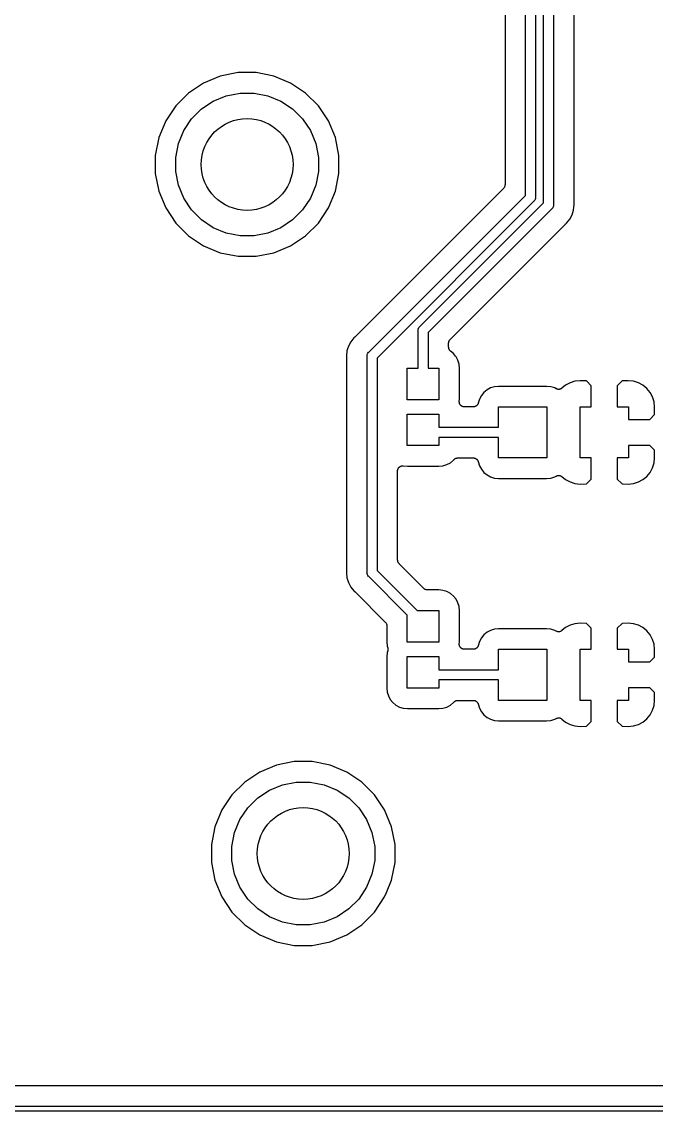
# Model space of a CAD drawing. Extents: x 4.8 to 7.88, y -6.14 to -3.94.
# Drawn here: x 5.291 to 5.78, y -6.144 to -5.303 of the extents above; entities that cross this region are included whole.
import ezdxf

# ---------------------------------------------------------------- set-up
doc = ezdxf.new("R2010")
doc.units = 0
doc.header["$MEASUREMENT"] = 0
doc.layers.add('BLACK', color=7, linetype='CONTINUOUS')

msp = doc.modelspace()

# ---------------------------------------------------------------- linework, layer by layer
at = {"layer": 'BLACK', "linetype": 'CONTINUOUS'}
for p, q in [((5.67932, -5.43722), (5.67932, -4.94717)), ((5.6872, -4.94861), (5.6872, -5.43866)), ((5.6932, -5.44297), (5.6932, -4.95292)), ((5.70107, -4.95436), (5.70107, -5.4444)), ((5.71682, -5.44344), (5.71682, -4.96251)), ((5.66358, -5.10054), (5.66358, -5.42907)), ((5.45759, -5.34252), (5.4439, -5.34524)), ((5.47155, -5.34252), (5.45759, -5.34252)), ((5.48524, -5.34524), (5.47155, -5.34252)), ((5.431, -5.35059), (5.41939, -5.35834)), ((5.4439, -5.34524), (5.431, -5.35059)), ((5.49813, -5.35059), (5.48524, -5.34524)), ((5.50974, -5.35834), (5.49813, -5.35059)), ((5.41939, -5.35834), (5.40952, -5.36821)), ((5.43846, -5.36454), (5.44849, -5.36039)), ((5.44849, -5.36039), (5.45914, -5.35827)), ((5.45914, -5.35827), (5.47, -5.35827)), ((5.47, -5.35827), (5.48064, -5.36039)), ((5.48064, -5.36039), (5.49068, -5.36454)), ((5.51961, -5.36821), (5.50974, -5.35834)), ((5.40952, -5.36821), (5.40177, -5.37982)), ((5.42943, -5.37057), (5.43846, -5.36454)), ((5.49068, -5.36454), (5.4997, -5.37057)), ((5.52737, -5.37982), (5.51961, -5.36821)), ((5.41572, -5.38728), (5.42175, -5.37825)), ((5.42175, -5.37825), (5.42943, -5.37057)), ((5.4997, -5.37057), (5.50738, -5.37825)), ((5.50738, -5.37825), (5.51341, -5.38728)), ((5.40177, -5.37982), (5.39642, -5.39271)), ((5.53271, -5.39271), (5.52737, -5.37982)), ((5.39642, -5.39271), (5.3937, -5.40641)), ((5.41157, -5.39731), (5.41572, -5.38728)), ((5.51341, -5.38728), (5.51757, -5.39731)), ((5.53543, -5.40641), (5.53271, -5.39271)), ((5.40945, -5.40796), (5.41157, -5.39731)), ((5.51757, -5.39731), (5.51969, -5.40796)), ((5.3937, -5.40641), (5.3937, -5.42037)), ((5.40945, -5.41881), (5.40945, -5.40796)), ((5.51969, -5.40796), (5.51969, -5.41881)), ((5.53543, -5.42037), (5.53543, -5.40641)), ((5.41157, -5.42946), (5.40945, -5.41881)), ((5.51969, -5.41881), (5.51757, -5.42946)), ((5.3937, -5.42037), (5.39642, -5.43406)), ((5.53271, -5.43406), (5.53543, -5.42037)), ((5.39642, -5.43406), (5.40177, -5.44695)), ((5.41572, -5.43949), (5.41157, -5.42946)), ((5.51757, -5.42946), (5.51341, -5.43949)), ((5.52737, -5.44695), (5.53271, -5.43406)), ((5.66242, -5.43185), (5.54793, -5.54635)), ((5.66265, -5.43157), (5.66242, -5.43185)), ((5.66289, -5.43129), (5.66265, -5.43157)), ((5.6629, -5.43127), (5.66289, -5.43129)), ((5.66291, -5.43126), (5.6629, -5.43127)), ((5.66308, -5.43093), (5.66291, -5.43126)), ((5.66326, -5.43062), (5.66308, -5.43093)), ((5.66327, -5.43058), (5.66326, -5.4306)), ((5.66326, -5.4306), (5.66326, -5.43062)), ((5.66338, -5.43023), (5.66327, -5.43058)), ((5.66349, -5.42988), (5.66338, -5.43023)), ((5.6635, -5.42984), (5.66349, -5.42986)), ((5.66349, -5.42986), (5.66349, -5.42988)), ((5.66353, -5.42948), (5.6635, -5.42984)), ((5.66357, -5.42912), (5.66353, -5.42948)), ((5.66358, -5.42908), (5.66357, -5.42912)), ((5.66358, -5.42907), (5.66358, -5.42908)), ((5.66358, -5.42908), (5.66358, -5.42908)), ((5.66358, -5.42908), (5.66358, -5.42908)), ((5.42175, -5.44852), (5.41572, -5.43949)), ((5.51341, -5.43949), (5.50738, -5.44852)), ((5.55838, -5.55817), (5.67932, -5.43722)), ((5.68591, -5.44177), (5.56496, -5.56272)), ((5.59775, -5.53842), (5.6932, -5.44297)), ((5.68606, -5.44165), (5.68591, -5.44177)), ((5.68618, -5.4415), (5.68606, -5.44165)), ((5.68635, -5.44129), (5.68618, -5.4415)), ((5.68618, -5.4415), (5.68618, -5.4415)), ((5.68655, -5.44105), (5.68635, -5.44129)), ((5.68692, -5.44036), (5.68655, -5.44105)), ((5.6871, -5.43977), (5.68692, -5.44036)), ((5.68714, -5.43962), (5.6871, -5.43977)), ((5.68716, -5.4394), (5.68714, -5.43962)), ((5.6872, -5.43904), (5.68716, -5.4394)), ((5.6872, -5.43866), (5.68722, -5.43885)), ((5.68722, -5.43885), (5.6872, -5.43904)), ((5.6872, -5.43904), (5.6872, -5.43904)), ((5.70101, -5.44537), (5.70096, -5.44556)), ((5.70104, -5.44512), (5.70101, -5.44537)), ((5.70107, -5.44479), (5.70104, -5.44512)), ((5.70107, -5.4444), (5.70109, -5.4446)), ((5.70109, -5.4446), (5.70107, -5.44479)), ((5.70107, -5.44479), (5.70107, -5.44479)), ((5.71653, -5.44846), (5.71692, -5.4446)), ((5.71684, -5.4436), (5.71682, -5.44344)), ((5.71683, -5.44377), (5.71684, -5.4436)), ((5.71684, -5.44382), (5.71683, -5.44377)), ((5.71692, -5.4446), (5.71684, -5.44382)), ((5.40177, -5.44695), (5.40952, -5.45856)), ((5.42943, -5.4562), (5.42175, -5.44852)), ((5.50738, -5.44852), (5.4997, -5.4562)), ((5.51961, -5.45856), (5.52737, -5.44695)), ((5.69978, -5.44752), (5.60433, -5.54297)), ((5.69993, -5.44739), (5.69978, -5.44752)), ((5.70042, -5.4468), (5.69993, -5.44739)), ((5.70079, -5.44611), (5.70042, -5.4468)), ((5.70096, -5.44556), (5.70079, -5.44611)), ((5.71358, -5.45559), (5.71541, -5.45217)), ((5.71541, -5.45217), (5.7165, -5.44856)), ((5.7165, -5.44856), (5.71653, -5.44846)), ((5.7165, -5.44856), (5.7165, -5.44856)), ((5.40952, -5.45856), (5.41939, -5.46843)), ((5.43846, -5.46223), (5.42943, -5.4562)), ((5.44849, -5.46639), (5.43846, -5.46223)), ((5.49068, -5.46223), (5.48064, -5.46639)), ((5.4997, -5.4562), (5.49068, -5.46223)), ((5.50974, -5.46843), (5.51961, -5.45856)), ((5.62123, -5.54834), (5.71023, -5.45934)), ((5.71023, -5.45934), (5.71027, -5.4593)), ((5.71027, -5.4593), (5.7104, -5.4592)), ((5.7104, -5.4592), (5.71052, -5.45908)), ((5.71052, -5.45908), (5.71112, -5.45858)), ((5.71112, -5.45858), (5.71358, -5.45559)), ((5.41939, -5.46843), (5.431, -5.47619)), ((5.45914, -5.4685), (5.44849, -5.46639)), ((5.47, -5.4685), (5.45914, -5.4685)), ((5.48064, -5.46639), (5.47, -5.4685)), ((5.49813, -5.47619), (5.50974, -5.46843)), ((5.431, -5.47619), (5.4439, -5.48153)), ((5.48524, -5.48153), (5.49813, -5.47619)), ((5.4439, -5.48153), (5.45759, -5.48425)), ((5.45759, -5.48425), (5.47155, -5.48425)), ((5.47155, -5.48425), (5.48524, -5.48153)), ((5.54789, -5.54639), (5.54776, -5.54649)), ((5.54793, -5.54635), (5.54789, -5.54639)), ((5.59644, -5.54134), (5.59646, -5.54115)), ((5.59646, -5.54153), (5.59644, -5.54134)), ((5.59646, -5.54115), (5.59651, -5.54057)), ((5.59646, -5.54115), (5.59646, -5.54115)), ((5.59646, -5.57047), (5.59646, -5.54153)), ((5.59651, -5.54057), (5.59652, -5.54056)), ((5.59652, -5.54056), (5.59664, -5.54017)), ((5.59664, -5.54017), (5.59674, -5.53982)), ((5.59674, -5.53982), (5.5971, -5.53914)), ((5.5971, -5.53914), (5.5976, -5.53854)), ((5.5976, -5.53854), (5.59775, -5.53842)), ((5.60433, -5.54297), (5.60433, -5.57047)), ((5.54275, -5.55352), (5.54188, -5.55637)), ((5.54458, -5.5501), (5.54275, -5.55352)), ((5.54704, -5.5471), (5.54458, -5.5501)), ((5.54764, -5.54661), (5.54704, -5.5471)), ((5.54776, -5.54649), (5.54764, -5.54661)), ((5.62008, -5.55107), (5.62012, -5.55071)), ((5.62008, -5.55111), (5.62008, -5.55107)), ((5.62008, -5.55112), (5.62008, -5.55111)), ((5.62008, -5.55111), (5.62008, -5.55111)), ((5.62008, -5.55111), (5.62008, -5.55111)), ((5.62008, -5.55438), (5.62008, -5.55112)), ((5.6201, -5.55455), (5.62008, -5.55438)), ((5.62009, -5.55472), (5.6201, -5.55455)), ((5.62013, -5.55493), (5.62009, -5.55472)), ((5.62012, -5.55071), (5.62016, -5.55034)), ((5.62016, -5.5503), (5.62027, -5.54996)), ((5.62016, -5.55033), (5.62016, -5.5503)), ((5.62016, -5.55034), (5.62016, -5.55033)), ((5.62027, -5.54996), (5.62038, -5.54961)), ((5.62038, -5.54961), (5.62039, -5.54959)), ((5.62039, -5.54959), (5.6204, -5.54957)), ((5.6204, -5.54957), (5.62057, -5.54925)), ((5.62057, -5.54925), (5.62074, -5.54893)), ((5.62074, -5.54893), (5.62076, -5.54892)), ((5.62076, -5.54892), (5.62077, -5.5489)), ((5.62077, -5.5489), (5.621, -5.54862)), ((5.621, -5.54862), (5.62123, -5.54834)), ((5.54162, -5.55723), (5.54124, -5.56109)), ((5.54124, -5.56109), (5.54132, -5.56186)), ((5.54132, -5.56186), (5.54132, -5.56192)), ((5.54132, -5.56192), (5.54132, -5.56208)), ((5.54132, -5.56208), (5.54134, -5.56225)), ((5.54134, -5.56225), (5.54134, -5.72719)), ((5.54188, -5.55637), (5.54162, -5.55723)), ((5.54188, -5.55637), (5.54188, -5.55637)), ((5.55707, -5.56109), (5.55709, -5.56089)), ((5.55709, -5.56128), (5.55707, -5.56109)), ((5.55709, -5.56089), (5.55714, -5.56032)), ((5.55709, -5.56089), (5.55709, -5.56089)), ((5.55709, -5.72815), (5.55709, -5.56128)), ((5.55714, -5.56032), (5.55715, -5.5603)), ((5.55715, -5.5603), (5.55724, -5.55999)), ((5.55724, -5.55999), (5.55737, -5.55957)), ((5.55737, -5.55957), (5.55773, -5.55889)), ((5.55773, -5.55889), (5.55823, -5.55829)), ((5.55823, -5.55829), (5.55838, -5.55817)), ((5.56496, -5.56272), (5.56496, -5.72672)), ((5.62015, -5.55514), (5.62013, -5.55493)), ((5.6202, -5.55531), (5.62015, -5.55514)), ((5.62024, -5.55548), (5.6202, -5.55531)), ((5.62031, -5.55567), (5.62024, -5.55548)), ((5.62038, -5.55588), (5.62031, -5.55567)), ((5.62046, -5.55603), (5.62038, -5.55588)), ((5.62052, -5.55619), (5.62046, -5.55603)), ((5.62064, -5.55637), (5.62052, -5.55619)), ((5.62074, -5.55656), (5.62064, -5.55637)), ((5.62085, -5.55669), (5.62074, -5.55656)), ((5.62094, -5.55683), (5.62085, -5.55669)), ((5.62109, -5.55699), (5.62094, -5.55683)), ((5.62122, -5.55715), (5.62109, -5.55699)), ((5.62136, -5.55726), (5.62122, -5.55715)), ((5.62148, -5.55739), (5.62136, -5.55726)), ((5.62152, -5.55742), (5.62148, -5.55739)), ((5.62379, -5.55928), (5.62152, -5.55742)), ((5.62533, -5.56116), (5.62379, -5.55928)), ((5.62576, -5.56168), (5.62533, -5.56116)), ((5.62533, -5.56116), (5.62533, -5.56116)), ((5.62722, -5.56442), (5.62576, -5.56168)), ((5.58819, -5.59488), (5.58819, -5.57047)), ((5.58819, -5.57047), (5.59646, -5.57047)), ((5.60433, -5.57047), (5.6126, -5.57047)), ((5.6126, -5.57047), (5.6126, -5.59488)), ((5.62812, -5.56739), (5.62722, -5.56442)), ((5.62844, -5.57067), (5.62812, -5.56739)), ((5.62844, -5.59469), (5.62844, -5.57067)), ((5.64967, -5.58724), (5.64728, -5.5892)), ((5.65241, -5.58577), (5.64967, -5.58724)), ((5.65538, -5.58487), (5.65241, -5.58577)), ((5.65866, -5.58455), (5.65538, -5.58487)), ((5.69567, -5.58455), (5.65866, -5.58455)), ((5.69895, -5.58487), (5.69567, -5.58455)), ((5.70192, -5.58577), (5.69895, -5.58487)), ((5.70313, -5.58642), (5.70192, -5.58577)), ((5.70347, -5.58656), (5.70313, -5.58642)), ((5.7038, -5.5867), (5.70347, -5.58656)), ((5.70382, -5.58671), (5.7038, -5.5867)), ((5.70384, -5.58671), (5.70382, -5.58671)), ((5.7042, -5.58679), (5.70384, -5.58671)), ((5.70456, -5.58686), (5.7042, -5.58679)), ((5.70457, -5.58686), (5.70456, -5.58686)), ((5.70459, -5.58686), (5.70457, -5.58686)), ((5.70496, -5.58686), (5.70459, -5.58686)), ((5.70533, -5.58687), (5.70496, -5.58686)), ((5.70534, -5.58687), (5.70533, -5.58687)), ((5.70536, -5.58687), (5.70534, -5.58687)), ((5.70572, -5.5868), (5.70536, -5.58687)), ((5.70608, -5.58673), (5.70572, -5.5868)), ((5.7061, -5.58672), (5.70608, -5.58673)), ((5.70611, -5.58672), (5.7061, -5.58672)), ((5.70645, -5.58658), (5.70611, -5.58672)), ((5.70679, -5.58644), (5.70645, -5.58658)), ((5.70681, -5.58643), (5.70679, -5.58644)), ((5.70682, -5.58643), (5.70681, -5.58643)), ((5.70713, -5.58623), (5.70682, -5.58643)), ((5.70744, -5.58602), (5.70713, -5.58623)), ((5.70746, -5.586), (5.70744, -5.58602)), ((5.70747, -5.586), (5.70746, -5.586)), ((5.70748, -5.58599), (5.70747, -5.586)), ((5.70747, -5.586), (5.70747, -5.586)), ((5.71029, -5.58368), (5.70748, -5.58599)), ((5.71377, -5.58183), (5.71029, -5.58368)), ((5.71754, -5.58068), (5.71377, -5.58183)), ((5.72162, -5.58028), (5.71754, -5.58068)), ((5.72645, -5.58037), (5.72162, -5.58028)), ((5.73016, -5.58407), (5.72645, -5.58037)), ((5.73016, -5.60039), (5.73016, -5.58407)), ((5.75386, -5.58037), (5.75016, -5.58407)), ((5.75016, -5.58407), (5.75016, -5.60039)), ((5.7587, -5.58028), (5.75386, -5.58037)), ((5.76278, -5.58068), (5.7587, -5.58028)), ((5.76655, -5.58183), (5.76278, -5.58068)), ((5.77002, -5.58368), (5.76655, -5.58183)), ((5.77307, -5.58618), (5.77002, -5.58368)), ((5.77557, -5.58923), (5.77307, -5.58618)), ((5.6126, -5.59488), (5.58819, -5.59488)), ((5.62829, -5.59643), (5.62831, -5.59625)), ((5.62831, -5.59663), (5.62829, -5.59643)), ((5.62831, -5.59607), (5.62844, -5.59469)), ((5.62831, -5.59625), (5.62831, -5.59607)), ((5.62831, -5.59684), (5.62831, -5.59663)), ((5.64384, -5.59434), (5.64286, -5.5976)), ((5.64531, -5.5916), (5.64384, -5.59434)), ((5.64728, -5.5892), (5.64531, -5.5916)), ((5.77743, -5.5927), (5.77557, -5.58923)), ((5.77857, -5.59647), (5.77743, -5.5927)), ((5.77897, -5.60056), (5.77857, -5.59647)), ((5.62834, -5.59702), (5.62831, -5.59684)), ((5.62836, -5.59719), (5.62834, -5.59702)), ((5.62841, -5.59739), (5.62836, -5.59719)), ((5.62845, -5.59759), (5.62841, -5.59739)), ((5.62852, -5.59776), (5.62845, -5.59759)), ((5.62857, -5.59793), (5.62852, -5.59776)), ((5.62867, -5.59811), (5.62857, -5.59793)), ((5.62875, -5.5983), (5.62867, -5.59811)), ((5.62885, -5.59845), (5.62875, -5.5983)), ((5.62893, -5.59861), (5.62885, -5.59845)), ((5.62906, -5.59877), (5.62893, -5.59861)), ((5.62917, -5.59894), (5.62906, -5.59877)), ((5.6293, -5.59907), (5.62917, -5.59894)), ((5.62941, -5.59921), (5.6293, -5.59907)), ((5.62957, -5.59934), (5.62941, -5.59921)), ((5.62971, -5.59949), (5.62957, -5.59934)), ((5.62986, -5.59959), (5.62971, -5.59949)), ((5.63, -5.59971), (5.62986, -5.59959)), ((5.63018, -5.5998), (5.63, -5.59971)), ((5.63035, -5.59992), (5.63018, -5.5998)), ((5.63051, -5.59999), (5.63035, -5.59992)), ((5.63067, -5.60008), (5.63051, -5.59999)), ((5.63087, -5.60014), (5.63067, -5.60008)), ((5.63106, -5.60022), (5.63087, -5.60014)), ((5.63123, -5.60025), (5.63106, -5.60022)), ((5.63141, -5.60031), (5.63123, -5.60025)), ((5.63161, -5.60033), (5.63141, -5.60031)), ((5.63181, -5.60037), (5.63161, -5.60033)), ((5.63199, -5.60037), (5.63181, -5.60037)), ((5.63217, -5.60039), (5.63199, -5.60037)), ((5.63222, -5.60039), (5.63217, -5.60039)), ((5.63909, -5.60039), (5.63222, -5.60039)), ((5.63926, -5.60038), (5.63909, -5.60039)), ((5.63944, -5.60038), (5.63926, -5.60038)), ((5.63964, -5.60034), (5.63944, -5.60038)), ((5.63985, -5.60032), (5.63964, -5.60034)), ((5.64002, -5.60027), (5.63985, -5.60032)), ((5.64019, -5.60023), (5.64002, -5.60027)), ((5.64039, -5.60016), (5.64019, -5.60023)), ((5.64059, -5.6001), (5.64039, -5.60016)), ((5.64074, -5.60001), (5.64059, -5.6001)), ((5.64091, -5.59995), (5.64074, -5.60001)), ((5.64108, -5.59983), (5.64091, -5.59995)), ((5.64127, -5.59974), (5.64108, -5.59983)), ((5.6414, -5.59962), (5.64127, -5.59974)), ((5.64155, -5.59953), (5.6414, -5.59962)), ((5.6417, -5.59938), (5.64155, -5.59953)), ((5.64186, -5.59925), (5.6417, -5.59938)), ((5.64197, -5.59911), (5.64186, -5.59925)), ((5.6421, -5.59899), (5.64197, -5.59911)), ((5.64222, -5.59882), (5.6421, -5.59899)), ((5.64235, -5.59866), (5.64222, -5.59882)), ((5.64244, -5.5985), (5.64235, -5.59866)), ((5.64254, -5.59836), (5.64244, -5.5985)), ((5.64262, -5.59817), (5.64254, -5.59836)), ((5.64272, -5.59798), (5.64262, -5.59817)), ((5.64277, -5.59781), (5.64272, -5.59798)), ((5.64284, -5.59765), (5.64277, -5.59781)), ((5.64286, -5.5976), (5.64284, -5.59765)), ((5.65846, -5.61614), (5.65846, -5.60039)), ((5.65846, -5.60039), (5.69587, -5.60039)), ((5.69587, -5.60039), (5.69587, -5.63976)), ((5.72146, -5.63976), (5.72146, -5.60039)), ((5.72146, -5.60039), (5.73016, -5.60039)), ((5.75016, -5.60039), (5.75886, -5.60039)), ((5.75886, -5.60039), (5.75886, -5.61008)), ((5.77888, -5.60638), (5.77897, -5.60056)), ((5.58819, -5.63031), (5.58819, -5.60591)), ((5.58819, -5.60591), (5.6126, -5.60591)), ((5.6126, -5.60591), (5.6126, -5.61614)), ((5.75886, -5.61008), (5.77518, -5.61008)), ((5.77518, -5.61008), (5.77888, -5.60638)), ((5.6126, -5.61614), (5.65846, -5.61614)), ((5.6126, -5.63031), (5.58819, -5.63031)), ((5.65846, -5.62402), (5.6126, -5.62402)), ((5.6126, -5.62402), (5.6126, -5.63031)), ((5.65846, -5.63976), (5.65846, -5.62402)), ((5.75886, -5.63008), (5.75886, -5.63976)), ((5.77518, -5.63008), (5.75886, -5.63008)), ((5.77741, -5.63231), (5.77518, -5.63008)), ((5.77888, -5.63378), (5.77741, -5.63231)), ((5.77741, -5.63231), (5.77741, -5.63231)), ((5.77897, -5.6396), (5.77888, -5.63378)), ((5.58161, -5.64724), (5.58176, -5.64709)), ((5.58176, -5.64709), (5.58189, -5.64693)), ((5.58189, -5.64693), (5.58203, -5.64682)), ((5.58203, -5.64682), (5.58216, -5.64669)), ((5.58216, -5.64669), (5.58233, -5.64658)), ((5.58233, -5.64658), (5.58249, -5.64645)), ((5.58249, -5.64645), (5.58265, -5.64637)), ((5.58265, -5.64637), (5.5828, -5.64627)), ((5.5828, -5.64627), (5.58299, -5.64619)), ((5.58299, -5.64619), (5.58317, -5.6461)), ((5.58317, -5.6461), (5.58334, -5.64605)), ((5.58334, -5.64605), (5.58351, -5.64598)), ((5.58351, -5.64598), (5.58371, -5.64594)), ((5.58371, -5.64594), (5.58391, -5.64588)), ((5.58391, -5.64588), (5.58409, -5.64586)), ((5.58409, -5.64586), (5.58426, -5.64583)), ((5.58426, -5.64583), (5.58447, -5.64583)), ((5.58447, -5.64583), (5.58467, -5.64581)), ((5.58467, -5.64581), (5.58485, -5.64583)), ((5.58485, -5.64583), (5.58503, -5.64583)), ((5.58503, -5.64583), (5.58838, -5.64616)), ((5.58838, -5.64616), (5.61241, -5.64616)), ((5.61241, -5.64616), (5.61569, -5.64584)), ((5.61569, -5.64584), (5.61865, -5.64493)), ((5.61865, -5.64493), (5.62139, -5.64347)), ((5.62139, -5.64347), (5.62379, -5.6415)), ((5.62379, -5.6415), (5.62404, -5.6412)), ((5.62404, -5.6412), (5.62407, -5.64116)), ((5.62407, -5.64116), (5.62419, -5.64104)), ((5.62419, -5.64104), (5.6243, -5.64091)), ((5.6243, -5.64091), (5.62447, -5.64077)), ((5.62447, -5.64077), (5.62462, -5.64062)), ((5.62462, -5.64062), (5.62477, -5.64053)), ((5.62477, -5.64053), (5.6249, -5.64042)), ((5.6249, -5.64042), (5.62509, -5.64032)), ((5.62509, -5.64032), (5.62527, -5.64021)), ((5.62527, -5.64021), (5.62543, -5.64014)), ((5.62543, -5.64014), (5.62558, -5.64006)), ((5.62558, -5.64006), (5.62578, -5.64)), ((5.62578, -5.64), (5.62598, -5.63992)), ((5.62598, -5.63992), (5.62615, -5.63989)), ((5.62615, -5.63989), (5.62631, -5.63984)), ((5.62631, -5.63984), (5.62653, -5.63982)), ((5.62653, -5.63982), (5.62673, -5.63978)), ((5.62673, -5.63978), (5.62691, -5.63978)), ((5.62691, -5.63978), (5.62708, -5.63976)), ((5.62708, -5.63976), (5.63909, -5.63976)), ((5.63909, -5.63976), (5.63914, -5.63976)), ((5.63914, -5.63976), (5.63932, -5.63978)), ((5.63932, -5.63978), (5.63949, -5.63978)), ((5.63949, -5.63978), (5.6397, -5.63983)), ((5.6397, -5.63983), (5.63991, -5.63985)), ((5.63991, -5.63985), (5.64007, -5.6399)), ((5.64007, -5.6399), (5.64025, -5.63994)), ((5.64025, -5.63994), (5.64044, -5.64002)), ((5.64044, -5.64002), (5.64064, -5.64008)), ((5.64064, -5.64008), (5.64079, -5.64017)), ((5.64079, -5.64017), (5.64096, -5.64024)), ((5.64096, -5.64024), (5.64113, -5.64035)), ((5.64113, -5.64035), (5.64131, -5.64045)), ((5.64131, -5.64045), (5.64145, -5.64057)), ((5.64145, -5.64057), (5.64159, -5.64066)), ((5.64159, -5.64066), (5.64174, -5.64081)), ((5.64174, -5.64081), (5.6419, -5.64095)), ((5.6419, -5.64095), (5.64201, -5.64108)), ((5.64201, -5.64108), (5.64214, -5.64121)), ((5.64214, -5.64121), (5.64225, -5.64138)), ((5.64225, -5.64138), (5.64238, -5.64155)), ((5.64238, -5.64155), (5.64246, -5.6417)), ((5.64246, -5.6417), (5.64256, -5.64185)), ((5.64256, -5.64185), (5.64264, -5.64204)), ((5.64264, -5.64204), (5.64274, -5.64223)), ((5.64274, -5.64223), (5.64279, -5.6424)), ((5.64279, -5.6424), (5.64286, -5.64256)), ((5.64286, -5.64256), (5.64384, -5.64582)), ((5.64384, -5.64582), (5.64531, -5.64856)), ((5.69587, -5.63976), (5.65846, -5.63976)), ((5.73016, -5.63976), (5.72146, -5.63976)), ((5.73016, -5.65609), (5.73016, -5.63976)), ((5.75886, -5.63976), (5.75016, -5.63976)), ((5.75016, -5.63976), (5.75016, -5.65609)), ((5.77743, -5.64745), (5.77857, -5.64368)), ((5.77857, -5.64368), (5.77897, -5.6396)), ((5.58071, -5.64969), (5.58073, -5.64951)), ((5.58071, -5.64975), (5.58071, -5.64969)), ((5.58071, -5.71856), (5.58071, -5.64975)), ((5.58073, -5.64933), (5.58077, -5.64913)), ((5.58073, -5.64951), (5.58073, -5.64933)), ((5.58077, -5.64913), (5.58079, -5.64893)), ((5.58079, -5.64893), (5.58085, -5.64876)), ((5.58085, -5.64876), (5.58089, -5.64858)), ((5.58089, -5.64858), (5.58096, -5.64839)), ((5.58096, -5.64839), (5.58103, -5.6482)), ((5.58103, -5.6482), (5.58111, -5.64804)), ((5.58111, -5.64804), (5.58118, -5.64787)), ((5.58118, -5.64787), (5.5813, -5.6477)), ((5.5813, -5.6477), (5.5814, -5.64752)), ((5.5814, -5.64752), (5.58151, -5.64738)), ((5.58151, -5.64738), (5.58161, -5.64724)), ((5.64531, -5.64856), (5.64728, -5.65095)), ((5.64728, -5.65095), (5.64967, -5.65292)), ((5.64967, -5.65292), (5.65241, -5.65438)), ((5.65241, -5.65438), (5.65538, -5.65528)), ((5.65538, -5.65528), (5.65866, -5.65561)), ((5.65866, -5.65561), (5.69567, -5.65561)), ((5.69567, -5.65561), (5.69895, -5.65528)), ((5.69895, -5.65528), (5.70192, -5.65438)), ((5.70192, -5.65438), (5.70313, -5.65374)), ((5.70313, -5.65374), (5.70315, -5.65373)), ((5.70315, -5.65373), (5.70318, -5.65371)), ((5.70315, -5.65373), (5.70315, -5.65373)), ((5.70315, -5.65373), (5.70315, -5.65373)), ((5.70318, -5.65371), (5.70352, -5.65358)), ((5.70352, -5.65358), (5.70386, -5.65344)), ((5.70386, -5.65344), (5.70387, -5.65344)), ((5.70387, -5.65344), (5.70389, -5.65343)), ((5.70389, -5.65343), (5.70425, -5.65336)), ((5.70425, -5.65336), (5.70461, -5.65329)), ((5.70461, -5.65329), (5.70463, -5.65329)), ((5.70463, -5.65329), (5.70465, -5.65329)), ((5.70465, -5.65329), (5.70502, -5.65329)), ((5.70502, -5.65329), (5.70538, -5.65329)), ((5.70538, -5.65329), (5.7054, -5.6533)), ((5.7054, -5.6533), (5.70541, -5.6533)), ((5.70541, -5.6533), (5.70577, -5.65337)), ((5.70577, -5.65337), (5.70613, -5.65345)), ((5.70613, -5.65345), (5.70615, -5.65345)), ((5.70615, -5.65345), (5.70617, -5.65346)), ((5.70617, -5.65346), (5.7065, -5.6536)), ((5.7065, -5.6536), (5.70684, -5.65374)), ((5.70684, -5.65374), (5.70686, -5.65375)), ((5.70686, -5.65375), (5.70687, -5.65376)), ((5.70687, -5.65376), (5.70717, -5.65396)), ((5.70717, -5.65396), (5.70748, -5.65417)), ((5.70748, -5.65417), (5.71029, -5.65647)), ((5.77002, -5.65647), (5.77307, -5.65397)), ((5.77307, -5.65397), (5.77557, -5.65093)), ((5.77557, -5.65093), (5.77743, -5.64745)), ((5.71029, -5.65647), (5.71377, -5.65833)), ((5.71377, -5.65833), (5.71754, -5.65947)), ((5.71754, -5.65947), (5.72162, -5.65988)), ((5.72162, -5.65988), (5.72645, -5.65979)), ((5.72645, -5.65979), (5.73016, -5.65609)), ((5.75016, -5.65609), (5.75386, -5.65979)), ((5.75386, -5.65979), (5.7587, -5.65988)), ((5.7587, -5.65988), (5.76278, -5.65947)), ((5.76278, -5.65947), (5.76655, -5.65833)), ((5.76655, -5.65833), (5.77002, -5.65647)), ((5.58074, -5.71893), (5.58071, -5.71856)), ((5.58078, -5.71929), (5.58074, -5.71893)), ((5.58078, -5.71931), (5.58078, -5.71929)), ((5.58078, -5.71933), (5.58078, -5.71931)), ((5.58089, -5.71968), (5.58078, -5.71933)), ((5.58099, -5.72002), (5.58089, -5.71968)), ((5.581, -5.72004), (5.58099, -5.72002)), ((5.58101, -5.72006), (5.581, -5.72004)), ((5.58118, -5.72038), (5.58101, -5.72006)), ((5.58134, -5.72071), (5.58118, -5.72038)), ((5.58136, -5.72072), (5.58134, -5.72071)), ((5.58137, -5.72074), (5.58136, -5.72072)), ((5.5816, -5.72102), (5.58137, -5.72074)), ((5.58182, -5.72131), (5.5816, -5.72102)), ((5.58185, -5.72134), (5.58182, -5.72131)), ((5.58186, -5.72135), (5.58185, -5.72134)), ((5.58185, -5.72134), (5.58185, -5.72134)), ((5.58185, -5.72134), (5.58185, -5.72134)), ((5.601, -5.74048), (5.58186, -5.72135)), ((5.54132, -5.72757), (5.54124, -5.72835)), ((5.54124, -5.72835), (5.54162, -5.73221)), ((5.54134, -5.72724), (5.54132, -5.72741)), ((5.54132, -5.72741), (5.54132, -5.72757)), ((5.54134, -5.72719), (5.54134, -5.72724)), ((5.55707, -5.72835), (5.55709, -5.72815)), ((5.55714, -5.72912), (5.55707, -5.72835)), ((5.55734, -5.72977), (5.55714, -5.72912)), ((5.55737, -5.72986), (5.55734, -5.72977)), ((5.55773, -5.73054), (5.55737, -5.72986)), ((5.55823, -5.73114), (5.55773, -5.73054)), ((5.55838, -5.73127), (5.55823, -5.73114)), ((5.58819, -5.76108), (5.55838, -5.73127)), ((5.56496, -5.72672), (5.59573, -5.75748)), ((5.54162, -5.73221), (5.54223, -5.7342)), ((5.54223, -5.7342), (5.54223, -5.7342)), ((5.54223, -5.7342), (5.54275, -5.73592)), ((5.54275, -5.73592), (5.54458, -5.73934)), ((5.54458, -5.73934), (5.54704, -5.74233)), ((5.54704, -5.74233), (5.54764, -5.74283)), ((5.54764, -5.74283), (5.54768, -5.74286)), ((5.54768, -5.74286), (5.5478, -5.74298)), ((5.5478, -5.74298), (5.54792, -5.74309)), ((5.54792, -5.74309), (5.57119, -5.76635)), ((5.60128, -5.74071), (5.601, -5.74048)), ((5.60156, -5.74095), (5.60128, -5.74071)), ((5.60158, -5.74096), (5.60156, -5.74095)), ((5.60159, -5.74097), (5.60158, -5.74096)), ((5.60191, -5.74114), (5.60159, -5.74097)), ((5.60223, -5.74132), (5.60191, -5.74114)), ((5.60225, -5.74132), (5.60223, -5.74132)), ((5.60227, -5.74133), (5.60225, -5.74132)), ((5.60262, -5.74144), (5.60227, -5.74133)), ((5.60297, -5.74155), (5.60262, -5.74144)), ((5.60299, -5.74155), (5.60297, -5.74155)), ((5.60301, -5.74156), (5.60299, -5.74155)), ((5.60337, -5.7416), (5.60301, -5.74156)), ((5.60373, -5.74164), (5.60337, -5.7416)), ((5.60377, -5.74164), (5.60373, -5.74164)), ((5.60378, -5.74164), (5.60377, -5.74164)), ((5.60377, -5.74164), (5.60377, -5.74164)), ((5.60377, -5.74164), (5.60377, -5.74164)), ((5.61241, -5.74164), (5.60378, -5.74164)), ((5.61569, -5.74196), (5.61241, -5.74164)), ((5.61865, -5.74286), (5.61569, -5.74196)), ((5.62139, -5.74432), (5.61865, -5.74286)), ((5.62379, -5.74629), (5.62139, -5.74432)), ((5.62576, -5.74869), (5.62379, -5.74629)), ((5.62722, -5.75142), (5.62576, -5.74869)), ((5.62812, -5.75439), (5.62722, -5.75142)), ((5.62844, -5.75767), (5.62812, -5.75439)), ((5.58819, -5.78189), (5.58819, -5.76108)), ((5.59573, -5.75748), (5.6126, -5.75748)), ((5.6126, -5.75748), (5.6126, -5.78189)), ((5.62844, -5.7817), (5.62844, -5.75767)), ((5.57119, -5.76635), (5.5712, -5.76636)), ((5.5712, -5.76636), (5.5712, -5.76636)), ((5.5712, -5.76636), (5.5712, -5.76636)), ((5.5712, -5.76636), (5.57123, -5.76639)), ((5.57123, -5.76639), (5.57146, -5.76668)), ((5.57146, -5.76668), (5.57169, -5.76696)), ((5.57169, -5.76696), (5.5717, -5.76698)), ((5.5717, -5.76698), (5.57171, -5.76699)), ((5.57171, -5.76699), (5.57188, -5.76732)), ((5.57188, -5.76732), (5.57205, -5.76764)), ((5.57205, -5.76764), (5.57205, -5.76766)), ((5.57205, -5.76766), (5.57206, -5.76768)), ((5.57206, -5.76768), (5.57216, -5.76802)), ((5.57216, -5.76802), (5.57227, -5.76837)), ((5.57227, -5.76837), (5.57227, -5.76839)), ((5.57227, -5.76839), (5.57228, -5.76841)), ((5.57228, -5.76841), (5.57231, -5.76878)), ((5.57231, -5.76878), (5.57235, -5.76914)), ((5.57235, -5.76914), (5.57235, -5.7817)), ((5.65241, -5.77278), (5.64967, -5.77424)), ((5.65538, -5.77188), (5.65241, -5.77278)), ((5.65866, -5.77156), (5.65538, -5.77188)), ((5.69567, -5.77156), (5.65866, -5.77156)), ((5.69895, -5.77188), (5.69567, -5.77156)), ((5.70192, -5.77278), (5.69895, -5.77188)), ((5.70313, -5.77343), (5.70192, -5.77278)), ((5.70713, -5.77323), (5.70682, -5.77343)), ((5.70744, -5.77303), (5.70713, -5.77323)), ((5.70746, -5.77301), (5.70744, -5.77303)), ((5.70747, -5.77301), (5.70746, -5.77301)), ((5.70748, -5.773), (5.70747, -5.77301)), ((5.70747, -5.77301), (5.70747, -5.77301)), ((5.71029, -5.77069), (5.70748, -5.773)), ((5.71377, -5.76883), (5.71029, -5.77069)), ((5.71754, -5.76769), (5.71377, -5.76883)), ((5.72162, -5.76729), (5.71754, -5.76769)), ((5.72645, -5.76737), (5.72162, -5.76729)), ((5.73016, -5.77108), (5.72645, -5.76737)), ((5.73016, -5.7874), (5.73016, -5.77108)), ((5.75386, -5.76737), (5.75016, -5.77108)), ((5.75016, -5.77108), (5.75016, -5.7874)), ((5.7587, -5.76729), (5.75386, -5.76737)), ((5.76278, -5.76769), (5.7587, -5.76729)), ((5.76655, -5.76883), (5.76278, -5.76769)), ((5.77002, -5.77069), (5.76655, -5.76883)), ((5.77307, -5.77319), (5.77002, -5.77069)), ((5.77557, -5.77624), (5.77307, -5.77319)), ((5.64384, -5.78135), (5.64286, -5.78461)), ((5.64531, -5.77861), (5.64384, -5.78135)), ((5.64728, -5.77621), (5.64531, -5.77861)), ((5.64967, -5.77424), (5.64728, -5.77621)), ((5.70347, -5.77357), (5.70313, -5.77343)), ((5.7038, -5.77371), (5.70347, -5.77357)), ((5.70382, -5.77371), (5.7038, -5.77371)), ((5.70384, -5.77372), (5.70382, -5.77371)), ((5.7042, -5.77379), (5.70384, -5.77372)), ((5.70456, -5.77387), (5.7042, -5.77379)), ((5.70457, -5.77387), (5.70456, -5.77387)), ((5.70459, -5.77387), (5.70457, -5.77387)), ((5.70496, -5.77387), (5.70459, -5.77387)), ((5.70533, -5.77388), (5.70496, -5.77387)), ((5.70534, -5.77387), (5.70533, -5.77388)), ((5.70536, -5.77387), (5.70534, -5.77387)), ((5.70572, -5.7738), (5.70536, -5.77387)), ((5.70608, -5.77374), (5.70572, -5.7738)), ((5.7061, -5.77373), (5.70608, -5.77374)), ((5.70611, -5.77373), (5.7061, -5.77373)), ((5.70645, -5.77359), (5.70611, -5.77373)), ((5.70679, -5.77345), (5.70645, -5.77359)), ((5.70681, -5.77344), (5.70679, -5.77345)), ((5.70682, -5.77343), (5.70681, -5.77344)), ((5.77743, -5.77971), (5.77557, -5.77624)), ((5.77857, -5.78348), (5.77743, -5.77971)), ((5.57235, -5.7817), (5.57267, -5.78498)), ((5.57267, -5.78983), (5.57235, -5.79311)), ((5.57267, -5.78498), (5.57306, -5.78626)), ((5.57306, -5.78854), (5.57267, -5.78983)), ((5.57306, -5.78626), (5.57306, -5.78627)), ((5.57306, -5.78627), (5.57306, -5.78627)), ((5.57306, -5.78627), (5.57306, -5.78627)), ((5.57306, -5.78627), (5.57307, -5.78631)), ((5.57313, -5.78819), (5.57306, -5.78854)), ((5.57307, -5.78631), (5.57314, -5.78667)), ((5.5732, -5.78784), (5.57313, -5.78819)), ((5.57314, -5.78667), (5.57321, -5.78702)), ((5.57321, -5.78779), (5.5732, -5.78781)), ((5.5732, -5.78781), (5.5732, -5.78784)), ((5.57321, -5.78702), (5.57321, -5.78704)), ((5.57321, -5.78704), (5.57321, -5.78707)), ((5.57321, -5.78707), (5.57321, -5.78743)), ((5.57321, -5.78743), (5.57321, -5.78779)), ((5.6126, -5.78189), (5.58819, -5.78189)), ((5.62829, -5.78344), (5.62831, -5.78326)), ((5.62831, -5.78364), (5.62829, -5.78344)), ((5.62831, -5.78308), (5.62844, -5.7817)), ((5.62831, -5.78326), (5.62831, -5.78308)), ((5.62831, -5.78385), (5.62831, -5.78364)), ((5.62834, -5.78402), (5.62831, -5.78385)), ((5.62836, -5.7842), (5.62834, -5.78402)), ((5.62841, -5.7844), (5.62836, -5.7842)), ((5.62845, -5.7846), (5.62841, -5.7844)), ((5.62852, -5.78477), (5.62845, -5.7846)), ((5.62857, -5.78494), (5.62852, -5.78477)), ((5.62867, -5.78512), (5.62857, -5.78494)), ((5.62875, -5.78531), (5.62867, -5.78512)), ((5.62885, -5.78546), (5.62875, -5.78531)), ((5.62893, -5.78562), (5.62885, -5.78546)), ((5.62906, -5.78578), (5.62893, -5.78562)), ((5.62917, -5.78595), (5.62906, -5.78578)), ((5.6293, -5.78608), (5.62917, -5.78595)), ((5.62941, -5.78622), (5.6293, -5.78608)), ((5.62957, -5.78635), (5.62941, -5.78622)), ((5.62971, -5.7865), (5.62957, -5.78635)), ((5.62986, -5.7866), (5.62971, -5.7865)), ((5.63, -5.78671), (5.62986, -5.7866)), ((5.63018, -5.78681), (5.63, -5.78671)), ((5.63035, -5.78693), (5.63018, -5.78681)), ((5.63051, -5.787), (5.63035, -5.78693)), ((5.63067, -5.78708), (5.63051, -5.787)), ((5.63087, -5.78715), (5.63067, -5.78708)), ((5.63106, -5.78723), (5.63087, -5.78715)), ((5.63123, -5.78726), (5.63106, -5.78723)), ((5.63141, -5.78732), (5.63123, -5.78726)), ((5.63161, -5.78734), (5.63141, -5.78732)), ((5.63181, -5.78738), (5.63161, -5.78734)), ((5.63199, -5.78738), (5.63181, -5.78738)), ((5.63217, -5.7874), (5.63199, -5.78738)), ((5.63222, -5.7874), (5.63217, -5.7874)), ((5.63909, -5.7874), (5.63222, -5.7874)), ((5.63926, -5.78738), (5.63909, -5.7874)), ((5.63944, -5.78739), (5.63926, -5.78738)), ((5.63964, -5.78735), (5.63944, -5.78739)), ((5.63985, -5.78733), (5.63964, -5.78735)), ((5.64002, -5.78728), (5.63985, -5.78733)), ((5.64019, -5.78724), (5.64002, -5.78728)), ((5.64039, -5.78716), (5.64019, -5.78724)), ((5.64059, -5.7871), (5.64039, -5.78716)), ((5.64074, -5.78702), (5.64059, -5.7871)), ((5.64091, -5.78696), (5.64074, -5.78702)), ((5.64108, -5.78684), (5.64091, -5.78696)), ((5.64127, -5.78674), (5.64108, -5.78684)), ((5.6414, -5.78663), (5.64127, -5.78674)), ((5.64155, -5.78654), (5.6414, -5.78663)), ((5.6417, -5.78639), (5.64155, -5.78654)), ((5.64186, -5.78626), (5.6417, -5.78639)), ((5.64197, -5.78612), (5.64186, -5.78626)), ((5.6421, -5.786), (5.64197, -5.78612)), ((5.64222, -5.78583), (5.6421, -5.786)), ((5.64235, -5.78567), (5.64222, -5.78583)), ((5.64244, -5.78551), (5.64235, -5.78567)), ((5.64254, -5.78537), (5.64244, -5.78551)), ((5.64262, -5.78517), (5.64254, -5.78537)), ((5.64272, -5.78499), (5.64262, -5.78517)), ((5.64277, -5.78482), (5.64272, -5.78499)), ((5.64284, -5.78466), (5.64277, -5.78482)), ((5.64286, -5.78461), (5.64284, -5.78466)), ((5.65846, -5.80315), (5.65846, -5.7874)), ((5.65846, -5.7874), (5.69587, -5.7874)), ((5.69587, -5.7874), (5.69587, -5.82677)), ((5.72146, -5.82677), (5.72146, -5.7874)), ((5.72146, -5.7874), (5.73016, -5.7874)), ((5.75016, -5.7874), (5.75886, -5.7874)), ((5.75886, -5.7874), (5.75886, -5.79709)), ((5.77897, -5.78756), (5.77857, -5.78348)), ((5.77888, -5.79338), (5.77897, -5.78756)), ((5.57235, -5.79311), (5.57235, -5.81713)), ((5.58819, -5.81732), (5.58819, -5.79291)), ((5.58819, -5.79291), (5.6126, -5.79291)), ((5.6126, -5.79291), (5.6126, -5.80315)), ((5.75886, -5.79709), (5.77518, -5.79709)), ((5.77518, -5.79709), (5.77888, -5.79338)), ((5.6126, -5.80315), (5.65846, -5.80315)), ((5.65846, -5.81102), (5.6126, -5.81102)), ((5.6126, -5.81102), (5.6126, -5.81732)), ((5.65846, -5.82677), (5.65846, -5.81102)), ((5.57235, -5.81713), (5.57267, -5.82041)), ((5.57267, -5.82041), (5.57357, -5.82338)), ((5.57357, -5.82338), (5.57503, -5.82611)), ((5.6126, -5.81732), (5.58819, -5.81732)), ((5.75886, -5.81709), (5.75886, -5.82677)), ((5.77518, -5.81709), (5.75886, -5.81709)), ((5.77888, -5.82079), (5.77518, -5.81709)), ((5.77897, -5.82661), (5.77888, -5.82079)), ((5.57503, -5.82611), (5.577, -5.82851)), ((5.577, -5.82851), (5.5794, -5.83048)), ((5.5794, -5.83048), (5.58213, -5.83194)), ((5.58213, -5.83194), (5.5851, -5.83284)), ((5.61569, -5.83284), (5.61865, -5.83194)), ((5.61865, -5.83194), (5.62139, -5.83048)), ((5.62139, -5.83048), (5.62379, -5.82851)), ((5.62379, -5.82851), (5.62404, -5.82821)), ((5.62404, -5.82821), (5.62407, -5.82817)), ((5.62407, -5.82817), (5.62419, -5.82805)), ((5.62419, -5.82805), (5.6243, -5.82792)), ((5.6243, -5.82792), (5.62447, -5.82778)), ((5.62447, -5.82778), (5.62462, -5.82763)), ((5.62462, -5.82763), (5.62477, -5.82754)), ((5.62477, -5.82754), (5.6249, -5.82743)), ((5.6249, -5.82743), (5.62509, -5.82733)), ((5.62509, -5.82733), (5.62527, -5.82721)), ((5.62527, -5.82721), (5.62543, -5.82715)), ((5.62543, -5.82715), (5.62558, -5.82707)), ((5.62558, -5.82707), (5.62578, -5.82701)), ((5.62578, -5.82701), (5.62598, -5.82693)), ((5.62598, -5.82693), (5.62615, -5.8269)), ((5.62615, -5.8269), (5.62631, -5.82685)), ((5.62631, -5.82685), (5.62653, -5.82683)), ((5.62653, -5.82683), (5.62673, -5.82679)), ((5.62673, -5.82679), (5.62691, -5.82679)), ((5.62691, -5.82679), (5.62708, -5.82677)), ((5.62708, -5.82677), (5.63909, -5.82677)), ((5.63909, -5.82677), (5.63914, -5.82677)), ((5.63914, -5.82677), (5.63932, -5.82679)), ((5.63932, -5.82679), (5.63949, -5.82679)), ((5.63949, -5.82679), (5.6397, -5.82683)), ((5.6397, -5.82683), (5.63991, -5.82686)), ((5.63991, -5.82686), (5.64007, -5.82691)), ((5.64007, -5.82691), (5.64025, -5.82695)), ((5.64025, -5.82695), (5.64044, -5.82703)), ((5.64044, -5.82703), (5.64064, -5.82709)), ((5.64064, -5.82709), (5.64079, -5.82718)), ((5.64079, -5.82718), (5.64096, -5.82724)), ((5.64096, -5.82724), (5.64113, -5.82736)), ((5.64113, -5.82736), (5.64131, -5.82746)), ((5.64131, -5.82746), (5.64145, -5.82757)), ((5.64145, -5.82757), (5.64159, -5.82767)), ((5.64159, -5.82767), (5.64174, -5.82782)), ((5.64174, -5.82782), (5.6419, -5.82795)), ((5.6419, -5.82795), (5.64201, -5.82809)), ((5.64201, -5.82809), (5.64214, -5.82822)), ((5.64214, -5.82822), (5.64225, -5.82839)), ((5.64225, -5.82839), (5.64238, -5.82855)), ((5.64238, -5.82855), (5.64246, -5.82871)), ((5.64246, -5.82871), (5.64256, -5.82886)), ((5.64256, -5.82886), (5.64264, -5.82905)), ((5.64264, -5.82905), (5.64274, -5.82923)), ((5.64274, -5.82923), (5.64279, -5.8294)), ((5.64279, -5.8294), (5.64286, -5.82957)), ((5.64286, -5.82957), (5.64384, -5.83283)), ((5.69587, -5.82677), (5.65846, -5.82677)), ((5.73016, -5.82677), (5.72146, -5.82677)), ((5.73016, -5.84309), (5.73016, -5.82677)), ((5.75886, -5.82677), (5.75016, -5.82677)), ((5.75016, -5.82677), (5.75016, -5.84309)), ((5.77743, -5.83446), (5.77857, -5.83069)), ((5.77857, -5.83069), (5.77897, -5.82661)), ((5.5851, -5.83284), (5.58838, -5.83317)), ((5.58838, -5.83317), (5.61241, -5.83317)), ((5.61241, -5.83317), (5.61569, -5.83284)), ((5.64384, -5.83283), (5.64531, -5.83556)), ((5.64531, -5.83556), (5.64728, -5.83796)), ((5.64728, -5.83796), (5.64967, -5.83993)), ((5.64967, -5.83993), (5.65241, -5.84139)), ((5.70352, -5.84059), (5.70386, -5.84045)), ((5.70386, -5.84045), (5.70387, -5.84044)), ((5.70387, -5.84044), (5.70389, -5.84044)), ((5.70389, -5.84044), (5.70425, -5.84037)), ((5.70425, -5.84037), (5.70461, -5.8403)), ((5.70461, -5.8403), (5.70463, -5.8403)), ((5.70463, -5.8403), (5.70465, -5.8403)), ((5.70465, -5.8403), (5.70502, -5.8403)), ((5.70502, -5.8403), (5.70538, -5.8403)), ((5.70538, -5.8403), (5.7054, -5.84031)), ((5.7054, -5.84031), (5.70541, -5.84031)), ((5.70541, -5.84031), (5.70577, -5.84038)), ((5.70577, -5.84038), (5.70613, -5.84045)), ((5.70613, -5.84045), (5.70615, -5.84046)), ((5.70615, -5.84046), (5.70617, -5.84046)), ((5.70617, -5.84046), (5.7065, -5.84061)), ((5.77307, -5.84098), (5.77557, -5.83794)), ((5.77557, -5.83794), (5.77743, -5.83446)), ((5.65241, -5.84139), (5.65538, -5.84229)), ((5.65538, -5.84229), (5.65866, -5.84261)), ((5.65866, -5.84261), (5.69567, -5.84261)), ((5.69567, -5.84261), (5.69895, -5.84229)), ((5.69895, -5.84229), (5.70192, -5.84139)), ((5.70192, -5.84139), (5.70313, -5.84075)), ((5.70313, -5.84075), (5.70315, -5.84074)), ((5.70315, -5.84074), (5.70318, -5.84072)), ((5.70315, -5.84074), (5.70315, -5.84074)), ((5.70315, -5.84074), (5.70315, -5.84074)), ((5.70318, -5.84072), (5.70352, -5.84059)), ((5.7065, -5.84061), (5.70684, -5.84075)), ((5.70684, -5.84075), (5.70686, -5.84076)), ((5.70686, -5.84076), (5.70687, -5.84076)), ((5.70687, -5.84076), (5.70717, -5.84097)), ((5.70717, -5.84097), (5.70748, -5.84118)), ((5.70748, -5.84118), (5.71029, -5.84348)), ((5.71029, -5.84348), (5.71377, -5.84534)), ((5.71377, -5.84534), (5.71754, -5.84648)), ((5.71754, -5.84648), (5.72162, -5.84688)), ((5.72162, -5.84688), (5.72645, -5.8468)), ((5.72645, -5.8468), (5.73016, -5.84309)), ((5.75016, -5.84309), (5.75386, -5.8468)), ((5.75386, -5.8468), (5.7587, -5.84688)), ((5.7587, -5.84688), (5.76278, -5.84648)), ((5.76278, -5.84648), (5.76655, -5.84534)), ((5.76655, -5.84534), (5.77002, -5.84348)), ((5.77002, -5.84348), (5.77307, -5.84098)), ((5.50089, -5.87402), (5.4872, -5.87674)), ((5.51485, -5.87402), (5.50089, -5.87402)), ((5.52854, -5.87674), (5.51485, -5.87402)), ((5.47431, -5.88208), (5.4627, -5.88984)), ((5.4872, -5.87674), (5.47431, -5.88208)), ((5.54144, -5.88208), (5.52854, -5.87674)), ((5.55305, -5.88984), (5.54144, -5.88208)), ((5.4627, -5.88984), (5.45283, -5.89971)), ((5.4918, -5.89188), (5.50245, -5.88976)), ((5.50245, -5.88976), (5.5133, -5.88976)), ((5.5133, -5.88976), (5.52395, -5.89188)), ((5.56292, -5.89971), (5.55305, -5.88984)), ((5.47274, -5.90207), (5.48177, -5.89604)), ((5.48177, -5.89604), (5.4918, -5.89188)), ((5.52395, -5.89188), (5.53398, -5.89604)), ((5.53398, -5.89604), (5.54301, -5.90207)), ((5.45283, -5.89971), (5.44507, -5.91131)), ((5.46506, -5.90975), (5.47274, -5.90207)), ((5.54301, -5.90207), (5.55069, -5.90975)), ((5.57067, -5.91131), (5.56292, -5.89971)), ((5.44507, -5.91131), (5.43973, -5.92421)), ((5.45903, -5.91877), (5.46506, -5.90975)), ((5.55069, -5.90975), (5.55672, -5.91877)), ((5.57602, -5.92421), (5.57067, -5.91131)), ((5.43973, -5.92421), (5.43701, -5.9379)), ((5.45487, -5.9288), (5.45903, -5.91877)), ((5.55672, -5.91877), (5.56087, -5.9288)), ((5.57874, -5.9379), (5.57602, -5.92421)), ((5.45276, -5.93945), (5.45487, -5.9288)), ((5.56087, -5.9288), (5.56299, -5.93945)), ((5.43701, -5.9379), (5.43701, -5.95186)), ((5.45276, -5.95031), (5.45276, -5.93945)), ((5.56299, -5.93945), (5.56299, -5.95031)), ((5.57874, -5.95186), (5.57874, -5.9379)), ((5.43701, -5.95186), (5.43973, -5.96555)), ((5.45487, -5.96096), (5.45276, -5.95031)), ((5.56299, -5.95031), (5.56087, -5.96096)), ((5.57602, -5.96555), (5.57874, -5.95186)), ((5.43973, -5.96555), (5.44507, -5.97845)), ((5.45903, -5.97099), (5.45487, -5.96096)), ((5.56087, -5.96096), (5.55672, -5.97099)), ((5.57216, -5.97487), (5.57602, -5.96555)), ((5.46506, -5.98002), (5.45903, -5.97099)), ((5.55672, -5.97099), (5.55069, -5.98002)), ((5.57067, -5.97845), (5.57216, -5.97487)), ((5.57216, -5.97487), (5.57216, -5.97487)), ((5.44507, -5.97845), (5.45283, -5.99006)), ((5.47274, -5.98769), (5.46506, -5.98002)), ((5.55069, -5.98002), (5.54301, -5.98769)), ((5.56292, -5.99006), (5.57067, -5.97845)), ((5.45283, -5.99006), (5.4627, -5.99993)), ((5.48177, -5.99373), (5.47274, -5.98769)), ((5.54301, -5.98769), (5.53398, -5.99373)), ((5.55305, -5.99993), (5.56292, -5.99006)), ((5.4627, -5.99993), (5.47431, -6.00768)), ((5.4918, -5.99788), (5.48177, -5.99373)), ((5.50245, -6), (5.4918, -5.99788)), ((5.5133, -6), (5.50245, -6)), ((5.52395, -5.99788), (5.5133, -6)), ((5.53398, -5.99373), (5.52395, -5.99788)), ((5.54144, -6.00768), (5.55305, -5.99993)), ((5.47431, -6.00768), (5.4872, -6.01302)), ((5.52854, -6.01302), (5.54144, -6.00768)), ((5.4872, -6.01302), (5.50089, -6.01575)), ((5.50089, -6.01575), (5.51485, -6.01575)), ((5.51485, -6.01575), (5.52854, -6.01302)), ((5.96616, -6.12402), (4.8248, -6.12402)), ((4.80512, -6.13976), (7.75394, -6.13976)), ((7.75581, -6.1437), (4.80325, -6.1437))]:
    msp.add_line(p, q, dxfattribs=at)
at = {"layer": 'BLACK'}
for centre in [(5.46457, -5.41339), (5.46457, -5.41339), (5.50787, -5.94488), (5.50787, -5.94488)]:
    msp.add_circle(centre, 0.03543, dxfattribs=at)

doc.saveas('drawing.dxf')
